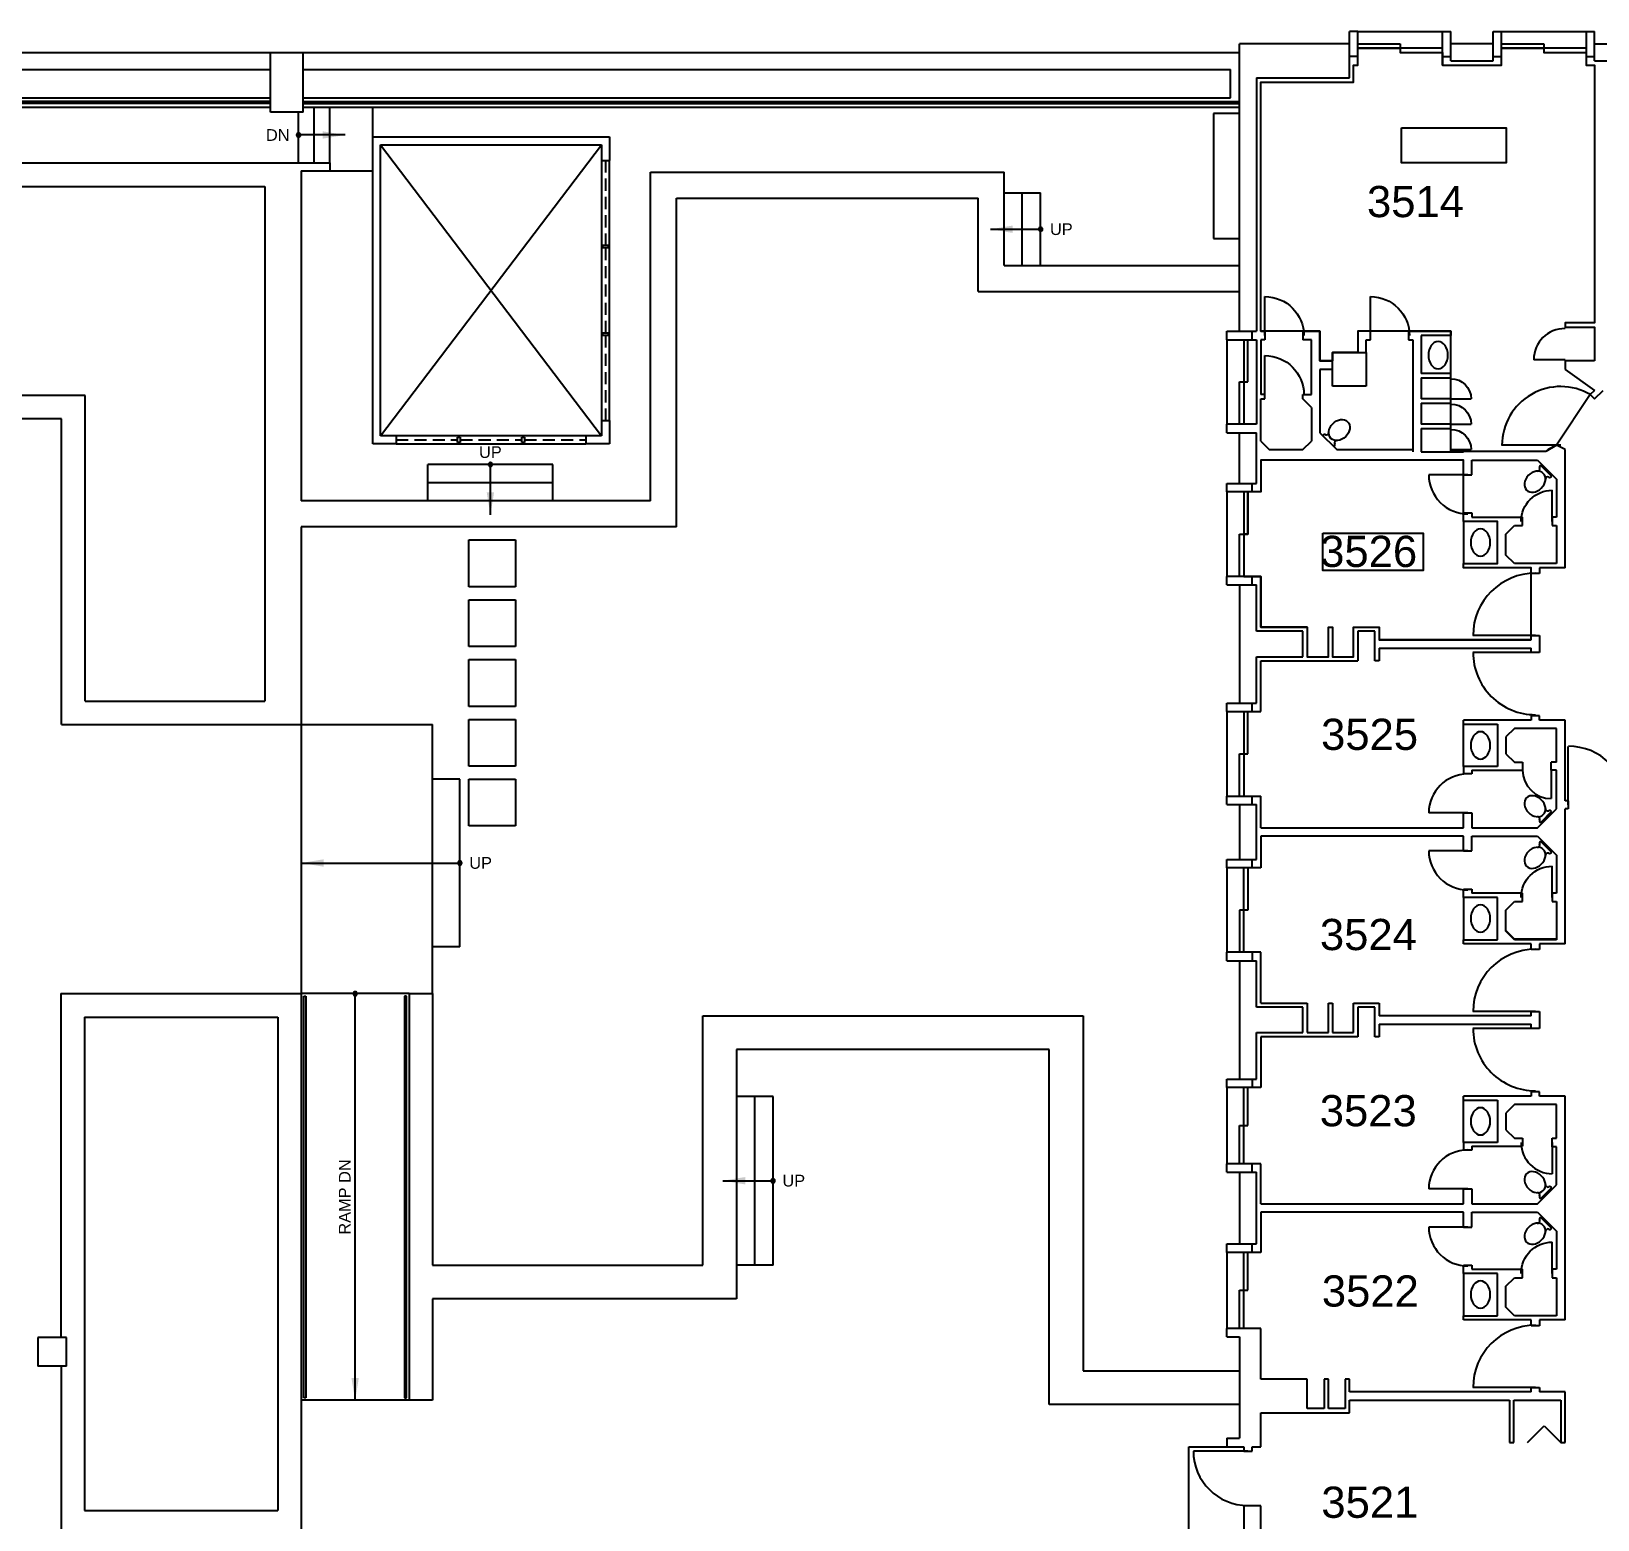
# Model space of a CAD drawing. Extents: x 338 to 7662, y 1527 to 4766.
# Drawn here: x 1761 to 2965, y 3359 to 4504 of the extents above; entities that cross this region are included whole.
import ezdxf

# ---------------------------------------------------------------- set-up
doc = ezdxf.new("R2010")
doc.units = 0
doc.header["$LTSCALE"] = 150
doc.header["$MEASUREMENT"] = 0
doc.linetypes.add('HIDDEN2', pattern=[0.1875, 0.125, -0.0625])
for name, color, linetype in [('A-ANNO-TEXT', 4, 'CONTINUOUS'), ('A-ANNO-TX192', 4, 'CONTINUOUS'), ('A-COLS', 5, 'CONTINUOUS'), ('A-DOOR', 2, 'CONTINUOUS'), ('A-FLOR-CASE', 3, 'CONTINUOUS'), ('A-FLOR-HRAL', 1, 'CONTINUOUS'), ('A-FLOR-PFIX', 2, 'CONTINUOUS'), ('A-FLOR-STRS', 2, 'CONTINUOUS'), ('A-GLAZ', 2, 'CONTINUOUS'), ('A-GLAZ-SILL', 1, 'CONTINUOUS'), ('A-GLAZ-VENT', 2, 'HIDDEN2'), ('A-ROOF-LEVL-THICK', 3, 'CONTINUOUS'), ('A-WALL-FULL', 6, 'CONTINUOUS'), ('A-WALL-PRHT', 3, 'CONTINUOUS'), ('X-MEDGAS', 5, 'CONTINUOUS')]:
    doc.layers.add(name, color=color, linetype=linetype)
doc.styles.add('ARIAL', font='arial.ttf')
doc.styles.get("Standard").update_dxf_attribs({"font": 'simplex'})
doc.dimstyles.new('DIM-96', dxfattribs={"dimscale": 96, "dimtxt": 0.18, "dimasz": 0.18, "dimexe": 0.18, "dimexo": 0.0625, "dimgap": 0.09, "dimtad": 0, "dimtih": 1, "dimtoh": 1, "dimdec": 4, "dimzin": 0, "dimdsep": 46, "dimlunit": 4, "dimtxsty": 'Standard', "dimcen": 0.09, "dimadec": 0, "dimazin": 0, "dimtfac": 1, "dimtdec": 4, "dimtofl": 0, "dimtmove": 2, "dimatfit": 3, "dimfxl": 0, "dimtolj": 1, "dimtzin": 0, "dimarcsym": 0})

msp = doc.modelspace()

# ---------------------------------------------------------------- linework, layer by layer
at = {"layer": 'A-ANNO-TEXT'}
for p, q in [((2029, 4417), (2199, 4193)), ((2029, 4193), (2199, 4417))]:
    msp.add_line(p, q, dxfattribs=at)
for centre, start, end in [((1966, 4424.5), 90, 270), ((1966, 4424.5), 270, 90), ((2536.5, 4352), 90, 270), ((2536.5, 4352), 270, 90), ((2113.5, 4171), 0, 180), ((2113.5, 4171), 180, 0), ((2090, 3864.5), 90, 270), ((2090, 3864.5), 270, 90), ((2009.5, 3764), 0, 180), ((2009.5, 3764), 180, 0), ((2330.8, 3620.1), 90, 270), ((2330.8, 3620.1), 270, 90)]:
    msp.add_arc(centre, 1.5, start, end, dxfattribs=at)
at = {"layer": 'A-COLS'}
for p, q in [((2761, 4231.2), (2761, 4257.2)), ((2761, 4257.2), (2787, 4257.2)), ((2787, 4231.2), (2761, 4231.2)), ((1765.5, 3499.5), (1765.5, 3477.5)), ((1787.5, 3499.5), (1765.5, 3499.5)), ((1787.5, 3477.5), (1787.5, 3499.5)), ((1787.5, 3477.5), (1765.5, 3477.5))]:
    msp.add_line(p, q, dxfattribs=at)
at = {"layer": 'A-COLS', "linetype": 'Continuous'}
msp.add_line((2787, 4257.2), (2787, 4231.2), dxfattribs=at)
at = {"layer": 'A-DOOR'}
for p, q in [((2709, 4270.2), (2709, 4300.2)), ((2790.2, 4270.2), (2790.2, 4300.2)), ((2709, 4224.8), (2709, 4254.8)), ((2939.8, 4251.6), (2915.8, 4251.6)), ((2852, 4221.5), (2867.6, 4221.5)), ((2852, 4202), (2867.6, 4202)), ((2852, 4182.5), (2867.6, 4182.5)), ((2936.5, 4185.8), (2891, 4185.8)), ((2865, 4163), (2835, 4163)), ((2930, 4127.2), (2930, 4151.2)), ((2917, 4039.5), (2869, 4039.5)), ((2917, 4026.5), (2869, 4026.5)), ((2942.3, 3909.2), (2942.3, 3954.2)), ((2929.2, 3936), (2929.2, 3914)), ((2865, 3903), (2835, 3903)), ((2865, 3873.8), (2835, 3873.8)), ((2930, 3838), (2930, 3862)), ((2917, 3750.2), (2869, 3750.2)), ((2917, 3737.2), (2869, 3737.2)), ((2930, 3649.5), (2930, 3625.5)), ((2865, 3613.8), (2835, 3613.8)), ((2865, 3584.5), (2835, 3584.5)), ((2930, 3548.8), (2930, 3572.8)), ((2917, 3461), (2869, 3461)), ((2911, 3418.8), (2923.8, 3431.5)), ((2923.8, 3431.5), (2936.5, 3418.8)), ((2696, 3412.2), (2654, 3412.2))]:
    msp.add_line(p, q, dxfattribs=at)
for centre, radius, start, end in [((2936.5, 4185.8), 45.2, 59.7436, 180), ((2929.2, 3936), 22, 180, 270)]:
    msp.add_arc(centre, radius, start, end, dxfattribs=at)
at = {"layer": 'A-DOOR', "extrusion": (0, 0, -1)}
for centre, major_axis, start_param, end_param in [((2709, 4270.2), (-21.2, 21.2), 0.785398, 2.356194), ((2790.2, 4270.2), (-21.2, 21.2), 0.785398, 2.356194), ((2709, 4224.8), (-21.2, 21.2), 0.785398, 2.356194), ((2852, 4221.5), (11, 11), 5.497787, 7.068583), ((2852, 4202), (11, 11), 5.497787, 7.068583), ((2852, 4182.5), (11, 11), 5.497787, 7.068583), ((2930, 4127.2), (-17, 17), 5.497787, 7.068583), ((2930, 3838), (-17, 17), 5.497787, 7.068583), ((2930, 3548.8), (-17, 17), 5.497787, 7.068583)]:
    msp.add_ellipse(centre, major_axis=major_axis, ratio=1, start_param=start_param, end_param=end_param, dxfattribs=at)
at = {"layer": 'A-DOOR'}
for centre, major_axis, ratio, start_param, end_param in [((2939.8, 4251.6), (17, 17), 1, 0.785398, 2.356194), ((2865, 4163), (21.2, 21.2), 1, 2.356194, 3.926991), ((2917, 4039.5), (33.9, 33.9), 1, 0.785398, 2.356194), ((2917, 4026.5), (33.9, 33.9), 1, 2.356194, 3.926991), ((2942.3, 3909.2), (17.3, 41.7), 0.987743, -1.182438, 0.397078), ((2865, 3903), (21.2, 21.2), 1, 0.785398, 2.356194), ((2865, 3873.8), (21.2, 21.2), 1, 2.356194, 3.926991), ((2917, 3750.2), (33.9, 33.9), 1, 0.785398, 2.356194), ((2917, 3737.2), (33.9, 33.9), 1, 2.356194, 3.926991), ((2930, 3649.5), (-17, 17), 1, 0.785398, 2.356194), ((2865, 3613.8), (21.2, 21.2), 1, 0.785398, 2.356194), ((2865, 3584.5), (21.2, 21.2), 1, 2.356194, 3.926991), ((2917, 3461), (33.9, 33.9), 1, 0.785398, 2.356194), ((2696, 3412.2), (-29.7, 29.7), 1, 0.785398, 2.356194)]:
    msp.add_ellipse(centre, major_axis=major_axis, ratio=ratio, start_param=start_param, end_param=end_param, dxfattribs=at)
at = {"layer": 'A-FLOR-CASE'}
for p, q in [((2852, 4241), (2852, 4270.2)), ((2861.8, 4127.2), (2861.8, 4094.8)), ((2861.8, 3938.8), (2861.8, 3971.2)), ((2861.8, 3838), (2861.8, 3805.5)), ((2861.8, 3649.5), (2861.8, 3682)), ((2861.8, 3548.8), (2861.8, 3516.2))]:
    msp.add_line(p, q, dxfattribs=at)
at = {"layer": 'A-FLOR-HRAL'}
for p, q in [((1944.5, 4450.2), (1077.8, 4450.2)), ((1944.5, 4448.8), (1078, 4448.8)), ((1969.5, 4450.2), (2689.5, 4450.2)), ((1969.5, 4448.8), (2689.5, 4448.8)), ((1970, 3762), (1971.5, 3762)), ((1970, 3453.2), (1970, 3762)), ((1971.5, 3762), (1971.5, 3453.2)), ((2049, 3762), (2047.5, 3762)), ((2047.5, 3762), (2047.5, 3453.2)), ((2049, 3453.2), (2049, 3762)), ((1971.5, 3453.2), (1970, 3453.2)), ((2047.5, 3453.2), (2049, 3453.2))]:
    msp.add_line(p, q, dxfattribs=at)
at = {"layer": 'A-FLOR-PFIX'}
for p, q in [((2762, 4184.8), (2753.5, 4193.2)), ((2920.9, 4170.5), (2929.4, 4162)), ((2929.4, 3904), (2920.9, 3895.5)), ((2920.9, 3881.2), (2929.4, 3872.8)), ((2929.4, 3614.7), (2920.9, 3606.3)), ((2920.9, 3592), (2929.4, 3583.5))]:
    msp.add_line(p, q, dxfattribs=at)
for centre, radius, start, end in [((2754.9, 4192.5), 1.58, 63.4349, 153.4349), ((2756.3, 4195.6), 1.79, 246.7988, 3.2571), ((2761.3, 4186.2), 1.58, 296.5651, 26.5651), ((2764.4, 4187.6), 1.83, 89.344, 202.6996), ((2918.5, 4167.7), 1.83, 269.344, 22.6996), ((2921.6, 4169.1), 1.58, 116.5651, 206.5651), ((2926.5, 4159.7), 1.79, 66.7988, 183.2571), ((2928, 4162.7), 1.58, 243.4349, 333.4349), ((2926.5, 3906.4), 1.83, 179.344, 292.6996), ((2928, 3903.3), 1.58, 26.5651, 116.5651), ((2918.5, 3898.3), 1.79, 336.7988, 93.2571), ((2921.6, 3896.9), 1.58, 153.4349, 243.4349), ((2918.5, 3878.4), 1.83, 269.344, 22.6996), ((2921.6, 3879.8), 1.58, 116.5651, 206.5651), ((2926.5, 3870.4), 1.79, 66.7988, 183.2571), ((2928, 3873.5), 1.58, 243.4349, 333.4349), ((2926.5, 3617.1), 1.83, 179.344, 292.6996), ((2928, 3614), 1.58, 26.5651, 116.5651), ((2918.5, 3609.1), 1.79, 336.7988, 93.2571), ((2921.6, 3607.7), 1.58, 153.4349, 243.4349), ((2918.5, 3589.2), 1.83, 269.344, 22.6996), ((2921.6, 3590.6), 1.58, 116.5651, 206.5651), ((2926.5, 3581.2), 1.79, 66.7988, 183.2571), ((2928, 3584.2), 1.58, 243.4349, 333.4349)]:
    msp.add_arc(centre, radius, start, end, dxfattribs=at)
at = {"layer": 'A-FLOR-PFIX', "extrusion": (0, 0, -1)}
for centre, major_axis, ratio in [((2842.2, 4255.1), (0, 10.5), 0.714286), ((2916.6, 4157.8), (6.43, 6.43), 0.769231), ((2874.8, 4111), (0, 10.5), 0.714286), ((2874.8, 3955), (0, 10.5), 0.714286), ((2916.6, 3908.2), (-6.43, 6.43), 0.769231), ((2916.6, 3868.5), (6.43, 6.43), 0.769231), ((2874.8, 3821.8), (0, 10.5), 0.714286), ((2874.8, 3665.8), (0, 10.5), 0.714286), ((2916.6, 3619), (-6.43, 6.43), 0.769231), ((2916.6, 3579.3), (6.43, 6.43), 0.769231), ((2874.8, 3532.5), (0, 10.5), 0.714286)]:
    msp.add_ellipse(centre, major_axis=major_axis, ratio=ratio, dxfattribs=at)
at = {"layer": 'A-FLOR-PFIX'}
msp.add_ellipse((2766.2, 4197.5), major_axis=(6.43, 6.43), ratio=0.769231, dxfattribs=at)
at = {"layer": 'A-FLOR-STRS'}
for p, q in [((1978, 4403), (1978, 4446)), ((1990, 4403), (1990, 4446)), ((2023, 4423), (2023, 4446)), ((1966, 4403), (1966, 4442)), ((1990, 4397), (2023, 4397)), ((2508.5, 4380), (2536.5, 4380)), ((2522.5, 4324), (2522.5, 4380)), ((2536.5, 4324), (2536.5, 4380)), ((2161.5, 4171), (2065.5, 4171)), ((2065.5, 4143), (2065.5, 4171)), ((2161.5, 4143), (2161.5, 4171)), ((2161.5, 4157), (2065.5, 4157)), ((2096.8, 4113), (2132.8, 4113)), ((2096.8, 4077), (2096.8, 4113)), ((2132.8, 4113), (2132.8, 4077)), ((2132.8, 4077), (2096.8, 4077)), ((2096.8, 4067), (2132.8, 4067)), ((2096.8, 4031), (2096.8, 4067)), ((2132.8, 4067), (2132.8, 4031)), ((2132.8, 4031), (2096.8, 4031)), ((2096.8, 4021), (2132.8, 4021)), ((2096.8, 3985), (2096.8, 4021)), ((2132.8, 4021), (2132.8, 3985)), ((2132.8, 3985), (2096.8, 3985)), ((2096.8, 3975), (2132.8, 3975)), ((2096.8, 3939), (2096.8, 3975)), ((2132.8, 3975), (2132.8, 3939)), ((1968, 3971), (1968, 3764)), ((1968, 3971), (2069, 3971)), ((2069, 3764), (2069, 3971)), ((2132.8, 3939), (2096.8, 3939)), ((2090, 3929), (2069, 3929)), ((2090, 3800), (2090, 3929)), ((2096.8, 3929), (2132.8, 3929)), ((2096.8, 3893), (2096.8, 3929)), ((2132.8, 3929), (2132.8, 3893)), ((2132.8, 3893), (2096.8, 3893)), ((2090, 3800), (2069, 3800)), ((2051, 3764), (1968, 3764)), ((2330.8, 3685), (2302.8, 3685)), ((2316.8, 3555.2), (2316.8, 3685)), ((2330.8, 3555.2), (2330.8, 3685)), ((2330.8, 3555.2), (2302.8, 3555.2)), ((2051, 3451.2), (1968, 3451.2)), ((2650.5, 3344), (2650.5, 3415.5)), ((2650.5, 3415.5), (2679.8, 3415.5))]:
    msp.add_line(p, q, dxfattribs=at)
at = {"layer": 'A-GLAZ', "linetype": 'Continuous'}
for p, q in [((2780.5, 4494.5), (2813, 4494.5)), ((2813, 4494.5), (2813, 4488)), ((2891, 4494.5), (2923.5, 4494.5)), ((2923.5, 4494.5), (2923.5, 4488)), ((2845.5, 4491.2), (2780.5, 4491.2)), ((2813, 4488), (2845.5, 4488)), ((2956, 4491.2), (2891, 4491.2)), ((2923.5, 4488), (2956, 4488)), ((2692.8, 4267), (2692.8, 4202)), ((2696, 4234.5), (2696, 4267)), ((2689.5, 4202), (2689.5, 4234.5)), ((2689.5, 4234.5), (2696, 4234.5)), ((2692.8, 4150), (2692.8, 4085)), ((2696, 4117.5), (2696, 4150)), ((2689.5, 4117.5), (2696, 4117.5)), ((2689.5, 4085), (2689.5, 4117.5)), ((2692.8, 3981), (2692.8, 3916)), ((2696, 3948.5), (2696, 3981)), ((2689.5, 3916), (2689.5, 3948.5)), ((2689.5, 3948.5), (2696, 3948.5)), ((2692.8, 3795.8), (2692.8, 3860.8)), ((2696, 3860.8), (2696, 3828.2)), ((2696, 3828.2), (2689.5, 3828.2)), ((2689.5, 3828.2), (2689.5, 3795.8)), ((2692.8, 3633.2), (2692.8, 3691.8)), ((2696, 3662.5), (2696, 3691.8)), ((2689.5, 3662.5), (2696, 3662.5)), ((2689.5, 3633.2), (2689.5, 3662.5)), ((2692.8, 3506.5), (2692.8, 3565)), ((2696, 3535.8), (2696, 3565)), ((2689.5, 3506.5), (2689.5, 3535.8)), ((2689.5, 3535.8), (2696, 3535.8))]:
    msp.add_line(p, q, dxfattribs=at)
at = {"layer": 'A-GLAZ-SILL', "linetype": 'Continuous'}
for p, q in [((2780.5, 4504.2), (2845.5, 4504.2)), ((2891, 4504.2), (2956, 4504.2)), ((2679.8, 4267), (2679.8, 4202)), ((2679.8, 4150), (2679.8, 4085)), ((2679.8, 3981), (2679.8, 3916)), ((2679.8, 3860.8), (2679.8, 3795.8)), ((2679.8, 3691.8), (2679.8, 3633.2)), ((2679.8, 3565), (2679.8, 3506.5))]:
    msp.add_line(p, q, dxfattribs=at)
at = {"layer": 'A-GLAZ-SILL'}
for p, q in [((2199, 4405), (2199, 4205)), ((2205, 4205), (2205, 4405)), ((2200, 4337.7), (2200, 4339.7)), ((2200, 4339.7), (2204, 4339.7)), ((2204, 4337.7), (2200, 4337.7)), ((2204, 4339.7), (2204, 4337.7)), ((2200, 4270.3), (2200, 4272.3)), ((2200, 4272.3), (2204, 4272.3)), ((2204, 4270.3), (2200, 4270.3)), ((2204, 4272.3), (2204, 4270.3)), ((2187, 4193), (2041, 4193)), ((2088.3, 4192), (2090.3, 4192)), ((2088.3, 4188), (2088.3, 4192)), ((2090.3, 4192), (2090.3, 4188)), ((2137.7, 4192), (2139.7, 4192)), ((2137.7, 4188), (2137.7, 4192)), ((2139.7, 4192), (2139.7, 4188)), ((2041, 4187), (2187, 4187)), ((2090.3, 4188), (2088.3, 4188)), ((2139.7, 4188), (2137.7, 4188))]:
    msp.add_line(p, q, dxfattribs=at)
at = {"layer": 'A-GLAZ-VENT', "ltscale": 0.5}
for p, q in [((2202, 4405), (2202, 4339.7)), ((2202, 4337.7), (2202, 4272.3)), ((2202, 4270.3), (2202, 4205)), ((2041, 4190), (2088.3, 4190)), ((2090.3, 4190), (2137.7, 4190)), ((2139.7, 4190), (2187, 4190))]:
    msp.add_line(p, q, dxfattribs=at)
at = {"layer": 'A-ROOF-LEVL-THICK'}
msp.add_line((1038.5, 4488), (2689.5, 4488), dxfattribs=at)
at = {"layer": 'A-WALL-FULL'}
for p, q in [((2689.5, 4273.5), (2689.5, 4494.5)), ((2774, 4494.5), (2689.5, 4494.5)), ((2774, 4468.5), (2774, 4504.2)), ((2780.5, 4504.2), (2774, 4504.2)), ((2780.5, 4478.2), (2780.5, 4504.2)), ((2845.5, 4478.2), (2845.5, 4504.2)), ((2845.5, 4504.2), (2852, 4504.2)), ((2852, 4481.5), (2852, 4504.2)), ((2884.5, 4494.5), (2852, 4494.5)), ((2884.5, 4481.5), (2884.5, 4504.2)), ((2884.5, 4504.2), (2891, 4504.2)), ((2891, 4478.2), (2891, 4504.2)), ((2956, 4504.2), (2956, 4478.2)), ((2956, 4504.2), (2962.5, 4504.2)), ((2962.5, 4481.5), (2962.5, 4504.2)), ((2962.5, 4494.5), (3034, 4494.5)), ((2780.5, 4484.8), (2774, 4484.8)), ((2845.5, 4484.8), (2852, 4484.8)), ((2852, 4481.5), (2884.5, 4481.5)), ((2884.5, 4484.8), (2891, 4484.8)), ((2956, 4484.8), (2962.5, 4484.8)), ((2962.5, 4481.5), (3008, 4481.5)), ((2702.5, 4468.5), (2774, 4468.5)), ((2702.5, 4468.5), (2702.5, 4273.5)), ((2777.2, 4465.2), (2777.2, 4478.2)), ((2777.2, 4478.2), (2780.5, 4478.2)), ((2845.5, 4478.2), (2891, 4478.2)), ((2956, 4478.2), (2962.5, 4478.2)), ((2962.5, 4478.2), (2962.5, 4280)), ((2705.8, 4465.2), (2777.2, 4465.2)), ((2705.8, 4273.5), (2705.8, 4465.2)), ((2023, 4187), (2023, 4423)), ((2023, 4423), (2205, 4423)), ((2205, 4423), (2205, 4405)), ((2029, 4193), (2029, 4417)), ((2029, 4417), (2199, 4417)), ((2199, 4417), (2199, 4405)), ((2199, 4405), (2205, 4405)), ((2962.5, 4280), (2939.8, 4280)), ((2939.8, 4280), (2939.8, 4276.8)), ((2939.8, 4276.8), (2962.5, 4276.8)), ((2962.5, 4276.8), (2962.5, 4250.8)), ((2679.8, 4273.5), (2702.5, 4273.5)), ((2679.8, 4267), (2679.8, 4273.5)), ((2679.8, 4267), (2702.5, 4267)), ((2699.2, 4267), (2699.2, 4273.5)), ((2702.5, 4267), (2702.5, 4202)), ((2705.8, 4273.5), (2709, 4273.5)), ((2709, 4267), (2705.8, 4267)), ((2705.8, 4267), (2705.8, 4224.8)), ((2709, 4273.5), (2709, 4267)), ((2738.2, 4273.5), (2738.2, 4267)), ((2738.2, 4273.5), (2751.2, 4273.5)), ((2744.8, 4267), (2738.2, 4267)), ((2744.8, 4224.8), (2744.8, 4267)), ((2751.2, 4273.5), (2751.2, 4250.8)), ((2790.2, 4273.5), (2780.5, 4273.5)), ((2780.5, 4273.5), (2780.5, 4257.2)), ((2787, 4257.2), (2787, 4267)), ((2787, 4267), (2790.2, 4267)), ((2790.2, 4267), (2790.2, 4273.5)), ((2819.5, 4273.5), (2819.5, 4267)), ((2819.5, 4273.5), (2852, 4273.5)), ((2819.5, 4267), (2822.8, 4267)), ((2822.8, 4267), (2822.8, 4180.9)), ((2852, 4270.2), (2829.2, 4270.2)), ((2829.2, 4270.2), (2829.2, 4241)), ((2852, 4273.5), (2852, 4270.2)), ((2751.2, 4250.8), (2761, 4250.8)), ((2761, 4244.2), (2751.2, 4244.2)), ((2751.2, 4244.2), (2751.2, 4195.5)), ((2852, 4241), (2829.2, 4241)), ((2852, 4237.8), (2852, 4241)), ((2962.5, 4250.8), (2939.8, 4250.8)), ((2939.8, 4250.8), (2939.8, 4244.2)), ((2939.8, 4244.2), (2962.5, 4228)), ((2829.2, 4237.8), (2852, 4237.8)), ((2829.2, 4237.8), (2829.2, 4221.5)), ((2962.5, 4228), (2959.2, 4224.8)), ((2962.5, 4221.5), (2969, 4228)), ((2709, 4224.8), (2705.8, 4224.8)), ((2705.8, 4189), (2705.8, 4221.5)), ((2705.8, 4221.5), (2709, 4221.5)), ((2709, 4221.5), (2709, 4224.8)), ((2738.2, 4221.5), (2738.2, 4224.8)), ((2738.2, 4224.8), (2744.8, 4224.8)), ((2744.8, 4215), (2738.2, 4221.5)), ((2852, 4221.5), (2829.2, 4221.5)), ((2829.2, 4218.2), (2852, 4218.2)), ((2829.2, 4218.2), (2829.2, 4202)), ((2852, 4218.2), (2852, 4221.5)), ((2959.2, 4224.8), (2962.5, 4221.5)), ((2199, 4205), (2205, 4205)), ((2199, 4205), (2199, 4193)), ((2205, 4205), (2205, 4187)), ((2744.8, 4215), (2744.8, 4189)), ((2041, 4193), (2029, 4193)), ((2041, 4193), (2041, 4187)), ((2187, 4193), (2187, 4187)), ((2199, 4193), (2187, 4193)), ((2679.8, 4195.5), (2679.8, 4202)), ((2702.5, 4202), (2679.8, 4202)), ((2679.8, 4195.5), (2702.5, 4195.5)), ((2689.5, 4156.5), (2689.5, 4195.5)), ((2702.5, 4156.5), (2702.5, 4195.5)), ((2751.2, 4195.5), (2764.2, 4182.5)), ((2852, 4202), (2829.2, 4202)), ((2829.2, 4198.8), (2852, 4198.8)), ((2829.2, 4198.8), (2829.2, 4180.9)), ((2852, 4198.8), (2852, 4202)), ((2041, 4187), (2023, 4187)), ((2205, 4187), (2187, 4187)), ((2705.8, 4189), (2712.2, 4182.5)), ((2712.2, 4182.5), (2738.2, 4182.5)), ((2738.2, 4182.5), (2744.8, 4189)), ((2764.2, 4182.5), (2822.8, 4182.5)), ((2829.2, 4180.9), (2861.8, 4180.9)), ((2852, 4182.5), (2852, 4180.7)), ((2924.9, 4181), (2861.8, 4181)), ((2926.8, 4182.5), (2924.9, 4181)), ((2933.2, 4185.8), (2926.8, 4182.5)), ((2939.8, 4182.5), (2933.2, 4185.8)), ((2939.8, 4091.5), (2939.8, 4182.5)), ((2861.8, 4174.4), (2705.8, 4174.4)), ((2705.8, 4174.4), (2705.8, 4150)), ((2861.8, 4163), (2861.8, 4174.4)), ((2868.2, 4174.4), (2918.6, 4174.4)), ((2868.2, 4163), (2868.2, 4174.4)), ((2918.6, 4174.4), (2933.2, 4159.8)), ((2679.8, 4156.5), (2702.5, 4156.5)), ((2679.8, 4150), (2679.8, 4156.5)), ((2699.2, 4150), (2699.2, 4156.5)), ((2861.8, 4163), (2868.2, 4163)), ((2933.2, 4159.8), (2933.2, 4130.5)), ((2705.8, 4150), (2679.8, 4150)), ((2861.8, 4133.8), (2868.2, 4133.8)), ((2861.8, 4127.2), (2861.8, 4133.8)), ((2868.2, 4133.8), (2868.2, 4130.5)), ((2887.8, 4127.2), (2861.8, 4127.2)), ((2868.2, 4130.5), (2907.2, 4130.5)), ((2887.8, 4094.8), (2887.8, 4127.2)), ((2894.2, 4117.5), (2900.8, 4124)), ((2900.8, 4124), (2907.2, 4124)), ((2907.2, 4124), (2907.2, 4130.5)), ((2930, 4130.5), (2930, 4124)), ((2933.2, 4130.5), (2930, 4130.5)), ((2930, 4124), (2933.2, 4124)), ((2933.2, 4124), (2933.2, 4094.8)), ((2894.2, 4101.2), (2894.2, 4117.5)), ((2900.8, 4094.8), (2894.2, 4101.2)), ((2705.8, 4085), (2679.8, 4085)), ((2679.8, 4078.5), (2679.8, 4085)), ((2699.2, 4078.5), (2699.2, 4085)), ((2705.8, 4046), (2705.8, 4085)), ((2861.8, 4094.8), (2887.8, 4094.8)), ((2861.8, 4091.5), (2861.8, 4094.8)), ((2913.8, 4091.5), (2861.8, 4091.5)), ((2933.2, 4094.8), (2900.8, 4094.8)), ((2913.8, 4087.1), (2913.8, 4091.5)), ((2920.2, 4087.1), (2913.8, 4087.1)), ((2920.2, 4091.5), (2920.2, 4087.1)), ((2939.8, 4091.5), (2920.2, 4091.5)), ((2679.8, 4078.5), (2702.5, 4078.5)), ((2689.5, 4078.5), (2689.5, 3987.5)), ((2702.5, 4042.8), (2702.5, 4078.5)), ((2738.2, 4042.8), (2702.5, 4042.8)), ((2741.5, 4046), (2705.8, 4046)), ((2738.2, 4023.2), (2738.2, 4042.8)), ((2741.5, 4046), (2741.5, 4023.2)), ((2757.8, 4046), (2761, 4046)), ((2757.8, 4023.2), (2757.8, 4046)), ((2761, 4046), (2761, 4023.2)), ((2777.2, 4046), (2796.8, 4046)), ((2777.2, 4023.2), (2777.2, 4046)), ((2780.5, 4042.8), (2780.5, 4020)), ((2793.5, 4042.8), (2780.5, 4042.8)), ((2793.5, 4020), (2793.5, 4042.8)), ((2796.8, 4046), (2796.8, 4036.2)), ((2913.8, 4036.2), (2796.8, 4036.2)), ((2913.8, 4039.5), (2920.2, 4039.5)), ((2913.8, 4036.2), (2913.8, 4039.5)), ((2920.2, 4039.5), (2920.2, 4026.5)), ((2702.5, 3987.5), (2702.5, 4023.2)), ((2702.5, 4023.2), (2738.2, 4023.2)), ((2741.5, 4023.2), (2757.8, 4023.2)), ((2761, 4023.2), (2777.2, 4023.2)), ((2796.8, 4029.8), (2796.8, 4020)), ((2796.8, 4029.8), (2913.8, 4029.8)), ((2913.8, 4026.5), (2913.8, 4029.8)), ((2920.2, 4026.5), (2913.8, 4026.5)), ((2705.8, 3981), (2705.8, 4020)), ((2705.8, 4020), (2780.5, 4020)), ((2796.8, 4020), (2793.5, 4020)), ((2679.8, 3987.5), (2702.5, 3987.5)), ((2679.8, 3981), (2679.8, 3987.5)), ((2699.2, 3981), (2699.2, 3987.5)), ((2679.8, 3981), (2705.8, 3981)), ((2913.8, 3974.5), (2861.8, 3974.5)), ((2861.8, 3971.2), (2861.8, 3974.5)), ((2920.2, 3977.8), (2913.8, 3977.8)), ((2913.8, 3977.8), (2913.8, 3974.5)), ((2920.2, 3974.5), (2920.2, 3977.8)), ((2939.8, 3974.5), (2920.2, 3974.5)), ((2939.8, 3912.2), (2939.8, 3974.5)), ((2861.8, 3971.2), (2887.8, 3971.2)), ((2887.8, 3971.2), (2887.8, 3938.8)), ((2900.8, 3968), (2894.2, 3961.5)), ((2933.2, 3968), (2900.8, 3968)), ((2933.2, 3942), (2933.2, 3968)), ((2894.2, 3961.5), (2894.2, 3948.5)), ((2887.8, 3938.8), (2861.8, 3938.8)), ((2861.8, 3938.8), (2861.8, 3933)), ((2894.2, 3948.5), (2900.8, 3942)), ((2900.8, 3942), (2907.2, 3942)), ((2907.2, 3942), (2907.2, 3936)), ((2929.2, 3936), (2929.2, 3942)), ((2933.2, 3942), (2929.2, 3942)), ((2868.2, 3933), (2861.8, 3933)), ((2868.2, 3936), (2907.2, 3936)), ((2868.2, 3936), (2868.2, 3933)), ((2933.2, 3936), (2929.2, 3936)), ((2933.2, 3906.2), (2933.2, 3936)), ((2679.8, 3916), (2705.8, 3916)), ((2679.8, 3909.5), (2679.8, 3916)), ((2699.2, 3909.5), (2699.2, 3916)), ((2705.8, 3891.6), (2705.8, 3916)), ((2679.8, 3909.5), (2702.5, 3909.5)), ((2689.5, 3909.5), (2689.5, 3867.2)), ((2702.5, 3867.2), (2702.5, 3909.5)), ((2861.8, 3891.6), (2861.8, 3903)), ((2861.8, 3903), (2868.2, 3903)), ((2868.2, 3903), (2868.2, 3891.6)), ((2918.6, 3891.6), (2933.2, 3906.2)), ((2942.3, 3912.2), (2939.8, 3912.2)), ((2939.8, 3802.2), (2939.8, 3906.2)), ((2942.3, 3906.2), (2939.8, 3906.2)), ((2942.3, 3912.2), (2942.3, 3906.2)), ((2705.8, 3891.6), (2861.8, 3891.6)), ((2868.2, 3891.6), (2918.6, 3891.6)), ((2861.8, 3885.1), (2705.8, 3885.1)), ((2705.8, 3885.1), (2705.8, 3860.8)), ((2861.8, 3873.8), (2861.8, 3885.1)), ((2868.2, 3873.8), (2868.2, 3885.1)), ((2868.2, 3885.1), (2918.6, 3885.1)), ((2918.6, 3885.1), (2933.2, 3870.5)), ((2679.8, 3867.2), (2702.5, 3867.2)), ((2679.8, 3860.8), (2679.8, 3867.2)), ((2699.2, 3860.8), (2699.2, 3867.2)), ((2861.8, 3873.8), (2868.2, 3873.8)), ((2933.2, 3870.5), (2933.2, 3841.2)), ((2705.8, 3860.8), (2679.8, 3860.8)), ((2861.8, 3838), (2861.8, 3844.5)), ((2861.8, 3844.5), (2868.2, 3844.5)), ((2868.2, 3844.5), (2868.2, 3841.2)), ((2887.8, 3838), (2861.8, 3838)), ((2907.2, 3841.2), (2868.2, 3841.2)), ((2887.8, 3805.5), (2887.8, 3838)), ((2894.2, 3828.2), (2900.8, 3834.8)), ((2900.8, 3834.8), (2907.2, 3834.8)), ((2907.2, 3834.8), (2907.2, 3841.2)), ((2933.2, 3841.2), (2930, 3841.2)), ((2930, 3841.2), (2930, 3834.8)), ((2930, 3834.8), (2933.2, 3834.8)), ((2933.2, 3834.8), (2933.2, 3805.5)), ((2894.2, 3812), (2894.2, 3828.2)), ((2900.8, 3806), (2894.2, 3812.5)), ((2900.8, 3805.5), (2894.2, 3812)), ((2933.2, 3806), (2900.8, 3806)), ((2705.8, 3795.8), (2679.8, 3795.8)), ((2679.8, 3789.2), (2679.8, 3795.8)), ((2699.2, 3795.8), (2699.2, 3789.2)), ((2705.8, 3756.8), (2705.8, 3795.8)), ((2861.8, 3802.2), (2861.8, 3805.5)), ((2861.8, 3805.5), (2887.8, 3805.5)), ((2913.8, 3802.2), (2861.8, 3802.2)), ((2933.2, 3805.5), (2900.8, 3805.5)), ((2913.8, 3797.9), (2913.8, 3802.2)), ((2920.2, 3797.9), (2913.8, 3797.9)), ((2939.8, 3802.2), (2920.2, 3802.2)), ((2920.2, 3802.2), (2920.2, 3797.9)), ((2679.8, 3789.2), (2702.5, 3789.2)), ((2689.5, 3789.2), (2689.5, 3698.2)), ((2702.5, 3753.5), (2702.5, 3789.2)), ((2738.2, 3753.5), (2702.5, 3753.5)), ((2705.8, 3756.8), (2741.5, 3756.8)), ((2738.2, 3734), (2738.2, 3753.5)), ((2741.5, 3756.8), (2741.5, 3734)), ((2757.8, 3734), (2757.8, 3756.8)), ((2757.8, 3756.8), (2761, 3756.8)), ((2761, 3756.8), (2761, 3734)), ((2777.2, 3734), (2777.2, 3756.8)), ((2777.2, 3756.8), (2796.8, 3756.8)), ((2793.5, 3753.5), (2780.5, 3753.5)), ((2780.5, 3753.5), (2780.5, 3730.8)), ((2793.5, 3730.8), (2793.5, 3753.5)), ((2796.8, 3756.8), (2796.8, 3747)), ((2913.8, 3747), (2796.8, 3747)), ((2913.8, 3747), (2913.8, 3750.2)), ((2913.8, 3750.2), (2920.2, 3750.2)), ((2920.2, 3750.2), (2920.2, 3737.2)), ((2702.5, 3734), (2738.2, 3734)), ((2702.5, 3698.2), (2702.5, 3734)), ((2741.5, 3734), (2757.8, 3734)), ((2761, 3734), (2777.2, 3734)), ((2796.8, 3740.5), (2913.8, 3740.5)), ((2796.8, 3740.5), (2796.8, 3730.8)), ((2913.8, 3737.2), (2913.8, 3740.5)), ((2920.2, 3737.2), (2913.8, 3737.2)), ((2780.5, 3730.8), (2705.8, 3730.8)), ((2705.8, 3730.8), (2705.8, 3691.8)), ((2796.8, 3730.8), (2793.5, 3730.8)), ((2679.8, 3698.2), (2702.5, 3698.2)), ((2679.8, 3691.8), (2679.8, 3698.2)), ((2699.2, 3698.2), (2699.2, 3691.8)), ((2705.8, 3691.8), (2679.8, 3691.8)), ((2913.8, 3688.5), (2913.8, 3685.2)), ((2920.2, 3688.5), (2913.8, 3688.5)), ((2920.2, 3685.2), (2920.2, 3688.5)), ((2913.8, 3685.2), (2861.8, 3685.2)), ((2861.8, 3682), (2861.8, 3685.2)), ((2861.8, 3682), (2887.8, 3682)), ((2887.8, 3682), (2887.8, 3649.5)), ((2900.8, 3678.8), (2894.2, 3672.2)), ((2933.2, 3678.8), (2900.8, 3678.8)), ((2939.8, 3685.2), (2920.2, 3685.2)), ((2933.2, 3652.8), (2933.2, 3678.8)), ((2939.8, 3513), (2939.8, 3685.2)), ((2894.2, 3672.2), (2894.2, 3659.2)), ((2861.8, 3649.5), (2861.8, 3643.7)), ((2887.8, 3649.5), (2861.8, 3649.5)), ((2894.2, 3659.2), (2900.8, 3652.8)), ((2900.8, 3652.8), (2907.2, 3652.8)), ((2907.2, 3652.8), (2907.2, 3646.7)), ((2930, 3652.8), (2933.2, 3652.8)), ((2930, 3646.2), (2930, 3652.8)), ((2868.2, 3643.7), (2861.8, 3643.7)), ((2868.2, 3646.7), (2868.2, 3643.7)), ((2868.2, 3646.7), (2907.2, 3646.7)), ((2933.2, 3646.2), (2930, 3646.2)), ((2933.2, 3617), (2933.2, 3646.2)), ((2705.8, 3633.2), (2679.8, 3633.2)), ((2679.8, 3626.8), (2679.8, 3633.2)), ((2679.8, 3626.8), (2702.5, 3626.8)), ((2689.5, 3626.8), (2689.5, 3571.5)), ((2699.2, 3626.8), (2699.2, 3633.2)), ((2702.5, 3571.5), (2702.5, 3626.8)), ((2705.8, 3602.4), (2705.8, 3633.2)), ((2861.8, 3613.8), (2868.2, 3613.8)), ((2861.8, 3602.4), (2861.8, 3613.8)), ((2868.2, 3613.8), (2868.2, 3602.4)), ((2918.6, 3602.4), (2933.2, 3617)), ((2705.8, 3602.4), (2861.8, 3602.4)), ((2868.2, 3602.4), (2918.6, 3602.4)), ((2861.8, 3595.9), (2705.8, 3595.9)), ((2705.8, 3595.9), (2705.8, 3565)), ((2861.8, 3584.5), (2861.8, 3595.9)), ((2868.2, 3595.9), (2918.6, 3595.9)), ((2868.2, 3584.5), (2868.2, 3595.9)), ((2918.6, 3595.9), (2933.2, 3581.2)), ((2861.8, 3584.5), (2868.2, 3584.5)), ((2933.2, 3581.2), (2933.2, 3552)), ((2679.8, 3571.5), (2702.5, 3571.5)), ((2679.8, 3565), (2679.8, 3571.5)), ((2705.8, 3565), (2679.8, 3565)), ((2699.2, 3565), (2699.2, 3571.5)), ((2861.8, 3555.2), (2868.2, 3555.2)), ((2861.8, 3548.8), (2861.8, 3555.2)), ((2868.2, 3555.2), (2868.2, 3552)), ((2887.8, 3548.8), (2861.8, 3548.8)), ((2868.2, 3552), (2907.2, 3552)), ((2887.8, 3516.2), (2887.8, 3548.8)), ((2894.2, 3539), (2900.8, 3545.5)), ((2900.8, 3545.5), (2907.2, 3545.5)), ((2907.2, 3545.5), (2907.2, 3552)), ((2930, 3552), (2930, 3545.5)), ((2933.2, 3552), (2930, 3552)), ((2930, 3545.5), (2933.2, 3545.5)), ((2933.2, 3545.5), (2933.2, 3516.2)), ((2894.2, 3522.8), (2894.2, 3539)), ((2900.8, 3516.2), (2894.2, 3522.8)), ((2705.8, 3506.5), (2679.8, 3506.5)), ((2679.8, 3500), (2679.8, 3506.5)), ((2705.8, 3467.5), (2705.8, 3506.5)), ((2861.8, 3516.2), (2887.8, 3516.2)), ((2861.8, 3513), (2861.8, 3516.2)), ((2913.8, 3513), (2861.8, 3513)), ((2933.2, 3516.2), (2900.8, 3516.2)), ((2913.8, 3508.6), (2913.8, 3513)), ((2920.2, 3508.6), (2913.8, 3508.6)), ((2920.2, 3513), (2920.2, 3508.6)), ((2939.8, 3513), (2920.2, 3513)), ((2679.8, 3500), (2689.5, 3500)), ((2689.5, 3500), (2689.5, 3422)), ((2741.5, 3467.5), (2705.8, 3467.5)), ((2741.5, 3444.8), (2741.5, 3467.5)), ((2757.8, 3467.5), (2754.5, 3467.5)), ((2754.5, 3467.5), (2754.5, 3444.8)), ((2757.8, 3444.8), (2757.8, 3467.5)), ((2774, 3467.5), (2770.8, 3467.5)), ((2770.8, 3467.5), (2770.8, 3444.8)), ((2774, 3457.8), (2774, 3467.5)), ((2913.8, 3457.8), (2774, 3457.8)), ((2913.8, 3457.8), (2913.8, 3461)), ((2913.8, 3461), (2920.2, 3461)), ((2920.2, 3461), (2920.2, 3457.8)), ((2939.8, 3457.8), (2920.2, 3457.8)), ((2939.8, 3418.8), (2939.8, 3457.8)), ((2754.5, 3444.8), (2741.5, 3444.8)), ((2770.8, 3444.8), (2757.8, 3444.8)), ((2774, 3441.5), (2774, 3451.2)), ((2774, 3451.2), (2897.2, 3451.2)), ((2897.2, 3451.2), (2897.2, 3418.8)), ((2900.5, 3418.8), (2900.5, 3451.2)), ((2900.5, 3451.2), (2936.5, 3451.2)), ((2936.5, 3451.2), (2936.5, 3418.8)), ((2705.8, 3415.5), (2705.8, 3441.5)), ((2705.8, 3441.5), (2774, 3441.5)), ((2679.8, 3422), (2689.5, 3422)), ((2679.8, 3422), (2679.8, 3415.5)), ((2679.8, 3415.5), (2692.8, 3415.5)), ((2692.8, 3415.5), (2692.8, 3412.2)), ((2692.8, 3412.2), (2699.2, 3412.2)), ((2699.2, 3412.2), (2699.2, 3415.5)), ((2699.2, 3415.5), (2705.8, 3415.5)), ((2897.2, 3418.8), (2900.5, 3418.8)), ((2936.5, 3418.8), (2939.8, 3418.8)), ((2705.8, 3370), (2692.8, 3370)), ((2692.8, 3370), (2692.8, 3344)), ((2705.8, 3337.5), (2705.8, 3370))]:
    msp.add_line(p, q, dxfattribs=at)
at = {"layer": 'A-WALL-PRHT'}
for p, q in [((1038.5, 4488), (1944.5, 4488)), ((1944.5, 4442), (1944.5, 4488)), ((1944.5, 4488), (1969.5, 4488)), ((1969.5, 4442), (1969.5, 4488)), ((1969.5, 4488), (2689.5, 4488)), ((1051.5, 4475), (1944.5, 4475)), ((1969.5, 4475), (2682.5, 4475)), ((2682.5, 4453), (2682.5, 4475)), ((1073.5, 4453), (1944.5, 4453)), ((1080.5, 4446), (1944.5, 4446)), ((1969.5, 4453), (2682.5, 4453)), ((1969.5, 4446), (2689.5, 4446)), ((1969.5, 4442), (1944.5, 4442)), ((2689.5, 4441), (2669.5, 4441)), ((2669.5, 4441), (2669.5, 4345)), ((1136.3, 4403), (1990, 4403)), ((1968, 4397), (1968, 4143)), ((1968, 4397), (1990, 4397)), ((1990, 4403), (1990, 4397)), ((2236.5, 4143), (2236.5, 4396)), ((2236.5, 4396), (2508.5, 4396)), ((2508.5, 4324), (2508.5, 4396)), ((1154.3, 4385), (1940, 4385)), ((1940, 4385), (1940, 3989)), ((2256.5, 4376), (2488.5, 4376)), ((2256.5, 4123), (2256.5, 4376)), ((2488.5, 4304), (2488.5, 4376)), ((2669.5, 4345), (2689.5, 4345)), ((2508.5, 4324), (2689.5, 4324)), ((2488.5, 4304), (2689.5, 4304)), ((1801.8, 4224.2), (1567.1, 4224.2)), ((1801.8, 3989), (1801.8, 4224.2)), ((1783.8, 4206.2), (1567.1, 4206.2)), ((1783.8, 3971), (1783.8, 4206.2)), ((2236.5, 4143), (1968, 4143)), ((2256.5, 4123), (1968, 4123)), ((1968, 4123), (1968, 3971)), ((1801.8, 3989), (1940, 3989)), ((1783.8, 3971), (1968, 3971)), ((1783.3, 3764), (1783.3, 3499.5)), ((1783.3, 3764), (1968, 3764)), ((1968, 3764), (1968, 3348.5)), ((2051, 3764), (2069, 3764)), ((2051, 3764), (2051, 3451.2)), ((2069, 3764), (2069, 3555.2)), ((1801.3, 3746), (1801.3, 3366.5)), ((1801.3, 3746), (1950, 3746)), ((1950, 3746), (1950, 3366.5)), ((2276.8, 3555.2), (2276.8, 3747)), ((2276.8, 3747), (2569.2, 3747)), ((2569.2, 3747), (2569.2, 3474)), ((2543.2, 3721), (2302.8, 3721)), ((2302.8, 3721), (2302.8, 3529.2)), ((2543.2, 3448), (2543.2, 3721)), ((2069, 3555.2), (2276.8, 3555.2)), ((2069, 3529.2), (2069, 3451.2)), ((2302.8, 3529.2), (2069, 3529.2)), ((1783.5, 3477.5), (1783.5, 3348.5)), ((2569.2, 3474), (2689.5, 3474)), ((2069, 3451.2), (2051, 3451.2)), ((2689.5, 3448), (2543.2, 3448)), ((1801.3, 3366.5), (1950, 3366.5))]:
    msp.add_line(p, q, dxfattribs=at)
at = {"layer": 'X-MEDGAS'}
for points in [[(2852, 4180.7), (2852, 4273.5), (2780.5, 4273.5), (2780.5, 4257.2), (2761, 4257.2), (2761, 4250.8), (2751.2, 4250.8), (2751.2, 4273.5), (2705.8, 4273.5), (2705.8, 4465.2), (2777.2, 4465.2), (2777.2, 4478.2), (2780.5, 4478.2), (2780.5, 4491.2), (2813, 4491.2), (2813, 4488), (2845.5, 4488), (2845.5, 4478.2), (2891, 4478.2), (2891, 4491.2), (2923.5, 4491.2), (2923.5, 4488), (2956, 4488), (2956, 4478.2), (2962.5, 4478.2), (2962.5, 4280), (2939.8, 4280), (2939.8, 4276.8), (2962.5, 4276.8), (2962.5, 4250.8)], [(2962.5, 4250.8), (2939.8, 4250.8), (2939.8, 4244.2)], [(2939.8, 4244.2), (2962.5, 4228)], [(2962.5, 4228), (2959.2, 4224.8), (2933.2, 4185.8), (2924.9, 4181)], [(2962.5, 4228), (2962.5, 4228)], [(2924.9, 4181), (2852, 4180.7)]]:
    msp.add_lwpolyline(points, dxfattribs=at)
for points in [[(2814, 4430), (2894.5, 4430), (2894.5, 4403.2), (2814, 4403.2)], [(2913.8, 4036.2), (2913.8, 4091.5), (2861.8, 4091.5), (2861.8, 4094.8), (2887.8, 4094.8), (2887.8, 4127.2), (2861.8, 4127.2), (2861.8, 4174.4), (2705.8, 4174.4), (2705.8, 4150), (2696, 4150), (2696, 4117.5), (2692.8, 4117.5), (2692.8, 4085), (2705.8, 4085), (2705.8, 4046), (2741.5, 4046), (2741.5, 4023.2), (2757.8, 4023.2), (2757.8, 4046), (2761, 4046), (2761, 4023.2), (2777.2, 4023.2), (2777.2, 4046), (2796.8, 4046), (2796.8, 4036.2)], [(2753.6, 4118.2), (2830.8, 4118.2), (2830.8, 4089.6), (2753.6, 4089.6)]]:
    msp.add_lwpolyline(points, close=True, dxfattribs=at)

# ---------------------------------------------------------------- texts
at = {"layer": 'A-ANNO-TEXT', "char_height": 9, "width": 29.062, "attachment_point": 5, "style": 'ARIAL'}
for s, insert in [('DN', (1950, 4424.5)), ('UP', (2552.5, 4352)), ('UP', (2113.5, 4180.5)), ('UP', (2106, 3864.5)), ('UP', (2346.8, 3620.1))]:
    msp.add_mtext(s, dxfattribs=dict(at, insert=insert))
at = {"layer": 'A-ANNO-TEXT', "insert": (2001.5, 3607.6), "char_height": 9, "width": 113.879, "attachment_point": 5, "rotation": 90, "style": 'ARIAL'}
msp.add_mtext('RAMP DN', dxfattribs=at)
at = {"layer": 'A-ANNO-TX192', "style": 'ARIAL'}
for s, p in [('3514', (2787.5, 4361.3)), ('3526', (2751.5, 4092.2)), ('3525', (2752.2, 3951.5)), ('3524', (2751.3, 3797.5)), ('3523', (2751.2, 3662)), ('3522', (2752.8, 3523.3)), ('3521', (2752.4, 3360.8))]:
    msp.add_text(s, height=24, dxfattribs=at).set_placement(p)

# ---------------------------------------------------------------- leaders
at = {"layer": 'A-ANNO-TEXT'}
for points in [[(2001.8, 4424.5), (1966, 4424.5)], [(2497.9, 4352), (2536.5, 4352)], [(2113.5, 4132.4), (2113.5, 4171)], [(1968, 3864.5), (2090, 3864.5)], [(2009.5, 3451.2), (2009.5, 3764)], [(2292.2, 3620.1), (2330.8, 3620.1)]]:
    msp.add_leader(points, dimstyle='DIM-96', dxfattribs=at)

doc.saveas('drawing.dxf')
